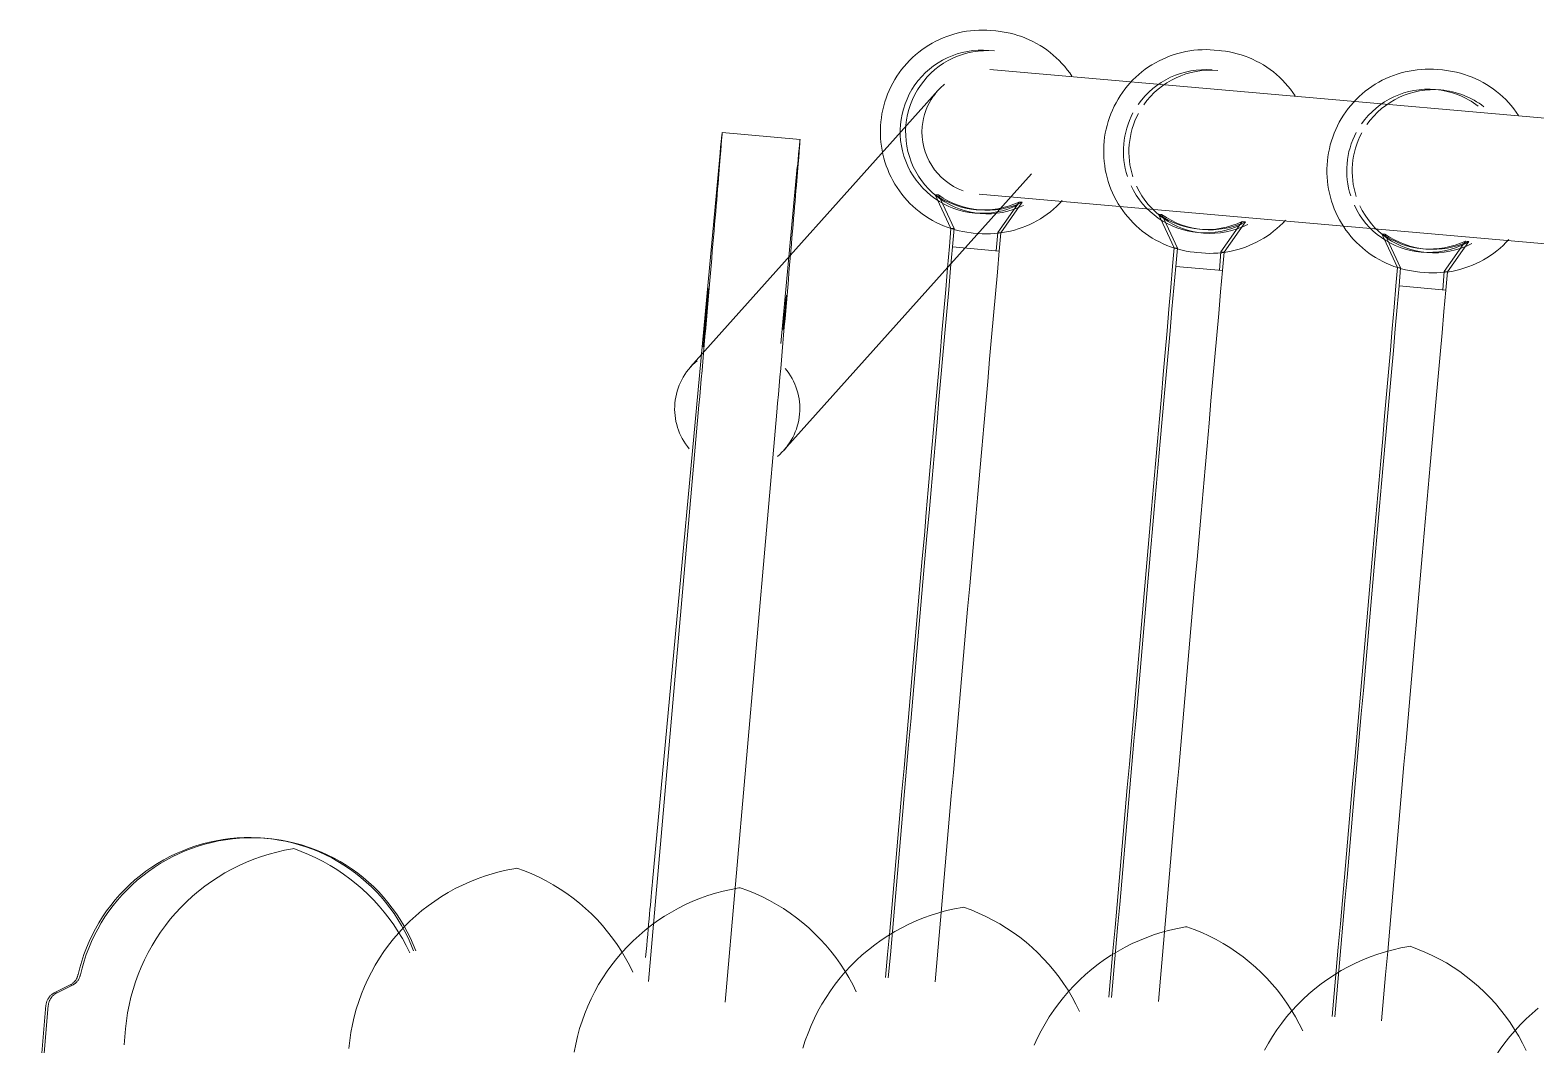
# Model space of a CAD drawing. Header units: millimetres. Extents: x 4237772 to 4686020, y -673 to 29459.
# Drawn here: x 4342215.6 to 4342311.8, y 16884.5 to 16949.3 of the extents above; entities that cross this region are included whole.
import ezdxf

# ---------------------------------------------------------------- set-up
doc = ezdxf.new("R2010")
doc.units = ezdxf.units.MM
doc.layers.add('Q-SPCQ', color=91, linetype='Continuous', lineweight=5)

# ---------------------------------------------------------------- blocks, each defined once
blk = doc.blocks.new('Static Line_Sayfa_Metal Deck_Pan Mount - Up to 15 _ pitch - Max 2 Users-1848787-SECTION - GRIDS C4-C5')
at = {"layer": 'Q-SPCQ'}
for p, q in [((4342277.321, 16949.295), (4342277.004, 16949.322)), ((4342291.594, 16948.046), (4342291.277, 16948.074)), ((4342462.492, 16930.585), (4342276.942, 16946.818)), ((4342305.867, 16946.797), (4342305.549, 16946.825)), ((4342273.631, 16945.499), (4342257.805, 16927.811)), ((4342264.802, 16942.359), (4342259.821, 16942.795)), ((4342259.647, 16941.032), (4342255.371, 16894.895)), ((4342263.581, 16929.298), (4342264.628, 16940.597)), ((4342263.767, 16922.477), (4342279.593, 16940.165)), ((4342274.45, 16936.669), (4342273.446, 16938.822)), ((4342273.446, 16938.822), (4342273.646, 16938.805)), ((4342273.646, 16938.805), (4342274.65, 16936.651)), ((4342276.245, 16938.849), (4342461.795, 16922.615)), ((4342278.802, 16938.354), (4342277.439, 16936.407)), ((4342277.639, 16936.39), (4342279.002, 16938.336)), ((4342278.802, 16938.354), (4342279.002, 16938.336)), ((4342288.723, 16935.42), (4342287.719, 16937.574)), ((4342287.719, 16937.574), (4342287.919, 16937.556)), ((4342287.919, 16937.556), (4342288.923, 16935.402)), ((4342274.348, 16935.501), (4342274.45, 16936.669)), ((4342274.45, 16936.669), (4342274.65, 16936.651)), ((4342274.65, 16936.651), (4342274.548, 16935.484)), ((4342275.871, 16936.372), (4342276.188, 16936.344)), ((4342277.439, 16936.407), (4342277.337, 16935.24)), ((4342277.439, 16936.407), (4342277.639, 16936.39)), ((4342277.537, 16935.222), (4342277.639, 16936.39)), ((4342293.075, 16937.105), (4342291.711, 16935.159)), ((4342291.912, 16935.141), (4342293.275, 16937.088)), ((4342293.075, 16937.105), (4342293.275, 16937.088)), ((4342274.548, 16935.484), (4342277.537, 16935.222)), ((4342288.621, 16934.253), (4342288.723, 16935.42)), ((4342288.723, 16935.42), (4342288.923, 16935.402)), ((4342302.996, 16934.171), (4342301.991, 16936.325)), ((4342301.991, 16936.325), (4342302.191, 16936.308)), ((4342302.191, 16936.308), (4342303.196, 16934.154)), ((4342307.347, 16935.856), (4342305.984, 16933.91)), ((4342306.184, 16933.892), (4342307.547, 16935.839)), ((4342307.347, 16935.856), (4342307.547, 16935.839)), ((4342288.923, 16935.402), (4342288.821, 16934.235)), ((4342290.144, 16935.123), (4342290.461, 16935.095)), ((4342291.711, 16935.159), (4342291.609, 16933.991)), ((4342291.711, 16935.159), (4342291.912, 16935.141)), ((4342291.809, 16933.974), (4342291.912, 16935.141)), ((4342288.821, 16934.235), (4342291.809, 16933.974)), ((4342302.893, 16933.004), (4342302.996, 16934.171)), ((4342302.996, 16934.171), (4342303.196, 16934.154)), ((4342303.196, 16934.154), (4342303.094, 16932.986)), ((4342304.416, 16933.874), (4342304.734, 16933.847)), ((4342305.984, 16933.91), (4342305.882, 16932.742)), ((4342305.984, 16933.91), (4342306.184, 16933.892)), ((4342306.082, 16932.725), (4342306.184, 16933.892)), ((4342303.094, 16932.986), (4342306.082, 16932.725)), ((4342255.116, 16888.517), (4342258.34, 16925.358)), ((4342263.32, 16924.922), (4342260.019, 16887.186)), ((4342218.11, 16888.268), (4342217.156, 16887.803)), ((4342218.261, 16888.255), (4342217.306, 16887.79)), ((4342216.598, 16886.991), (4342215.584, 16875.394)), ((4342216.748, 16886.978), (4342215.734, 16875.381)), ((4342221.688, 16885.483), (4342221.599, 16884.46))]:
    blk.add_line(p, q, dxfattribs=at)
at = {"layer": 'Q-SPCQ', "flags": 128}
for points in [[(4342277.004, 16949.322), (4342276.745, 16949.34), (4342276.485, 16949.347), (4342276.225, 16949.344), (4342275.965, 16949.33), (4342275.706, 16949.306), (4342275.449, 16949.271), (4342275.192, 16949.227), (4342274.938, 16949.172), (4342274.687, 16949.107), (4342274.438, 16949.032), (4342274.192, 16948.947), (4342273.95, 16948.852), (4342273.712, 16948.748), (4342273.478, 16948.634), (4342273.249, 16948.511), (4342273.025, 16948.379), (4342272.806, 16948.238), (4342272.594, 16948.089), (4342272.387, 16947.931), (4342272.187, 16947.765), (4342271.994, 16947.591), (4342271.808, 16947.409), (4342271.629, 16947.221), (4342271.458, 16947.025), (4342271.295, 16946.822), (4342271.14, 16946.614), (4342270.994, 16946.399), (4342270.856, 16946.178), (4342270.727, 16945.952), (4342270.608, 16945.721), (4342270.497, 16945.486), (4342270.396, 16945.246), (4342270.305, 16945.003), (4342270.224, 16944.756), (4342270.153, 16944.506), (4342270.091, 16944.253), (4342270.04, 16943.998), (4342269.999, 16943.742), (4342269.969, 16943.484), (4342269.948, 16943.224), (4342269.938, 16942.965), (4342269.939, 16942.705), (4342269.95, 16942.445), (4342269.971, 16942.186), (4342270.003, 16941.928), (4342270.045, 16941.671), (4342270.097, 16941.416), (4342270.159, 16941.164), (4342270.231, 16940.914), (4342270.314, 16940.668), (4342270.406, 16940.424), (4342270.507, 16940.185), (4342270.619, 16939.95), (4342270.739, 16939.72), (4342270.869, 16939.494), (4342271.007, 16939.274), (4342271.155, 16939.06), (4342271.31, 16938.852), (4342271.474, 16938.65), (4342271.646, 16938.455), (4342271.825, 16938.267), (4342272.012, 16938.086), (4342272.206, 16937.913), (4342272.407, 16937.748), (4342272.614, 16937.591), (4342272.827, 16937.442), (4342273.046, 16937.302), (4342273.271, 16937.171), (4342273.5, 16937.049), (4342273.735, 16936.936), (4342273.973, 16936.832), (4342274.216, 16936.739), (4342274.462, 16936.655), (4342274.711, 16936.581), (4342274.963, 16936.517), (4342275.217, 16936.463), (4342275.473, 16936.419), (4342275.731, 16936.386), (4342275.871, 16936.372)], [(4342282.185, 16946.392), (4342282.038, 16946.606), (4342281.882, 16946.815), (4342281.718, 16947.016), (4342281.546, 16947.212), (4342281.367, 16947.4), (4342281.18, 16947.58), (4342280.986, 16947.754), (4342280.785, 16947.919), (4342280.578, 16948.076), (4342280.365, 16948.225), (4342280.146, 16948.365), (4342279.921, 16948.496), (4342279.692, 16948.618), (4342279.458, 16948.731), (4342279.219, 16948.834), (4342278.977, 16948.928), (4342278.731, 16949.012), (4342278.481, 16949.086), (4342278.229, 16949.15), (4342277.975, 16949.204), (4342277.719, 16949.247), (4342277.461, 16949.281), (4342277.321, 16949.295)], [(4342291.277, 16948.074), (4342291.017, 16948.091), (4342290.757, 16948.098), (4342290.497, 16948.095), (4342290.238, 16948.081), (4342289.979, 16948.057), (4342289.721, 16948.023), (4342289.465, 16947.978), (4342289.211, 16947.923), (4342288.959, 16947.858), (4342288.71, 16947.783), (4342288.465, 16947.698), (4342288.222, 16947.604), (4342287.984, 16947.499), (4342287.751, 16947.386), (4342287.521, 16947.263), (4342287.298, 16947.131), (4342287.079, 16946.99), (4342286.866, 16946.84), (4342286.66, 16946.682), (4342286.46, 16946.516), (4342286.266, 16946.342), (4342286.08, 16946.161), (4342285.902, 16945.972), (4342285.731, 16945.776), (4342285.567, 16945.574), (4342285.413, 16945.365), (4342285.266, 16945.15), (4342285.129, 16944.929), (4342285, 16944.704), (4342284.88, 16944.473), (4342284.77, 16944.237), (4342284.669, 16943.998), (4342284.578, 16943.754), (4342284.497, 16943.507), (4342284.425, 16943.257), (4342284.364, 16943.005), (4342284.313, 16942.75), (4342284.272, 16942.493), (4342284.241, 16942.235), (4342284.221, 16941.976), (4342284.211, 16941.716), (4342284.212, 16941.456), (4342284.223, 16941.196), (4342284.244, 16940.937), (4342284.276, 16940.679), (4342284.317, 16940.422), (4342284.37, 16940.168), (4342284.432, 16939.915), (4342284.504, 16939.666), (4342284.586, 16939.419), (4342284.678, 16939.176), (4342284.78, 16938.937), (4342284.891, 16938.701), (4342285.012, 16938.471), (4342285.142, 16938.246), (4342285.28, 16938.026), (4342285.427, 16937.811), (4342285.583, 16937.603), (4342285.747, 16937.401), (4342285.919, 16937.206), (4342286.098, 16937.018), (4342286.285, 16936.837), (4342286.479, 16936.664), (4342286.68, 16936.499), (4342286.887, 16936.342), (4342287.1, 16936.193), (4342287.319, 16936.053), (4342287.543, 16935.922), (4342287.773, 16935.8), (4342288.007, 16935.687), (4342288.246, 16935.584), (4342288.488, 16935.49), (4342288.734, 16935.406), (4342288.984, 16935.332), (4342289.236, 16935.268), (4342289.49, 16935.214), (4342289.746, 16935.17), (4342290.004, 16935.137), (4342290.144, 16935.123)], [(4342296.458, 16945.143), (4342296.31, 16945.358), (4342296.155, 16945.566), (4342295.991, 16945.768), (4342295.819, 16945.963), (4342295.639, 16946.151), (4342295.453, 16946.332), (4342295.259, 16946.505), (4342295.058, 16946.67), (4342294.851, 16946.827), (4342294.638, 16946.976), (4342294.419, 16947.116), (4342294.194, 16947.247), (4342293.965, 16947.369), (4342293.73, 16947.482), (4342293.492, 16947.585), (4342293.249, 16947.679), (4342293.003, 16947.763), (4342292.754, 16947.837), (4342292.502, 16947.901), (4342292.248, 16947.955), (4342291.991, 16947.999), (4342291.734, 16948.032), (4342291.594, 16948.046)], [(4342305.549, 16946.825), (4342305.29, 16946.842), (4342305.03, 16946.85), (4342304.77, 16946.846), (4342304.51, 16946.833), (4342304.252, 16946.808), (4342303.994, 16946.774), (4342303.738, 16946.729), (4342303.484, 16946.674), (4342303.232, 16946.609), (4342302.983, 16946.534), (4342302.737, 16946.45), (4342302.495, 16946.355), (4342302.257, 16946.251), (4342302.023, 16946.137), (4342301.794, 16946.014), (4342301.57, 16945.882), (4342301.352, 16945.741), (4342301.139, 16945.591), (4342300.933, 16945.434), (4342300.732, 16945.267), (4342300.539, 16945.094), (4342300.353, 16944.912), (4342300.174, 16944.723), (4342300.003, 16944.527), (4342299.84, 16944.325), (4342299.685, 16944.116), (4342299.539, 16943.901), (4342299.401, 16943.681), (4342299.273, 16943.455), (4342299.153, 16943.224), (4342299.043, 16942.989), (4342298.942, 16942.749), (4342298.851, 16942.506), (4342298.769, 16942.259), (4342298.698, 16942.009), (4342298.637, 16941.756), (4342298.586, 16941.501), (4342298.545, 16941.244), (4342298.514, 16940.986), (4342298.494, 16940.727), (4342298.484, 16940.467), (4342298.484, 16940.207), (4342298.495, 16939.947), (4342298.517, 16939.688), (4342298.548, 16939.43), (4342298.59, 16939.174), (4342298.642, 16938.919), (4342298.705, 16938.667), (4342298.777, 16938.417), (4342298.859, 16938.17), (4342298.951, 16937.927), (4342299.053, 16937.688), (4342299.164, 16937.453), (4342299.285, 16937.222), (4342299.414, 16936.997), (4342299.553, 16936.777), (4342299.7, 16936.563), (4342299.856, 16936.355), (4342300.019, 16936.153), (4342300.191, 16935.958), (4342300.371, 16935.769), (4342300.558, 16935.589), (4342300.752, 16935.416), (4342300.952, 16935.25), (4342301.159, 16935.093), (4342301.373, 16934.944), (4342301.592, 16934.804), (4342301.816, 16934.673), (4342302.046, 16934.551), (4342302.28, 16934.438), (4342302.518, 16934.335), (4342302.761, 16934.241), (4342303.007, 16934.157), (4342303.256, 16934.083), (4342303.508, 16934.019), (4342303.763, 16933.965), (4342304.019, 16933.922), (4342304.277, 16933.888), (4342304.416, 16933.874)], [(4342310.73, 16943.895), (4342310.583, 16944.109), (4342310.427, 16944.317), (4342310.263, 16944.519), (4342310.092, 16944.714), (4342309.912, 16944.902), (4342309.725, 16945.083), (4342309.531, 16945.256), (4342309.331, 16945.421), (4342309.124, 16945.579), (4342308.91, 16945.727), (4342308.691, 16945.867), (4342308.467, 16945.998), (4342308.237, 16946.121), (4342308.003, 16946.233), (4342307.764, 16946.337), (4342307.522, 16946.43), (4342307.276, 16946.514), (4342307.027, 16946.588), (4342306.775, 16946.652), (4342306.52, 16946.706), (4342306.264, 16946.75), (4342306.006, 16946.783), (4342305.867, 16946.797)], [(4342276.188, 16936.344), (4342276.448, 16936.327), (4342276.707, 16936.32), (4342276.967, 16936.323), (4342277.227, 16936.337), (4342277.486, 16936.361), (4342277.744, 16936.395), (4342278, 16936.44), (4342278.254, 16936.495), (4342278.506, 16936.56), (4342278.754, 16936.635), (4342279, 16936.72), (4342279.242, 16936.814), (4342279.481, 16936.919), (4342279.714, 16937.032), (4342279.943, 16937.155), (4342280.167, 16937.287), (4342280.386, 16937.428), (4342280.598, 16937.578), (4342280.805, 16937.736), (4342281.005, 16937.902), (4342281.198, 16938.076), (4342281.384, 16938.257), (4342281.563, 16938.446)], [(4342290.461, 16935.095), (4342290.72, 16935.078), (4342290.98, 16935.071), (4342291.24, 16935.074), (4342291.5, 16935.088), (4342291.759, 16935.112), (4342292.016, 16935.146), (4342292.272, 16935.191), (4342292.527, 16935.246), (4342292.778, 16935.311), (4342293.027, 16935.386), (4342293.273, 16935.471), (4342293.515, 16935.566), (4342293.753, 16935.67), (4342293.987, 16935.784), (4342294.216, 16935.907), (4342294.44, 16936.039), (4342294.659, 16936.179), (4342294.871, 16936.329), (4342295.078, 16936.487), (4342295.278, 16936.653), (4342295.471, 16936.827), (4342295.657, 16937.008), (4342295.836, 16937.197)], [(4342304.734, 16933.847), (4342304.993, 16933.829), (4342305.253, 16933.822), (4342305.513, 16933.825), (4342305.772, 16933.839), (4342306.031, 16933.863), (4342306.289, 16933.898), (4342306.545, 16933.942), (4342306.799, 16933.997), (4342307.051, 16934.062), (4342307.3, 16934.137), (4342307.546, 16934.222), (4342307.788, 16934.317), (4342308.026, 16934.421), (4342308.26, 16934.535), (4342308.489, 16934.658), (4342308.713, 16934.79), (4342308.931, 16934.931), (4342309.144, 16935.08), (4342309.35, 16935.238), (4342309.551, 16935.404), (4342309.744, 16935.578), (4342309.93, 16935.76), (4342310.109, 16935.948)], [(4342218.648, 16888.948), (4342218.755, 16889.384), (4342218.88, 16889.815), (4342219.021, 16890.242), (4342219.18, 16890.662), (4342219.355, 16891.075), (4342219.547, 16891.481), (4342219.755, 16891.88), (4342219.979, 16892.269), (4342220.218, 16892.649), (4342220.472, 16893.02), (4342220.74, 16893.38), (4342221.023, 16893.729), (4342221.32, 16894.066), (4342221.629, 16894.391), (4342221.952, 16894.704), (4342222.287, 16895.003), (4342222.633, 16895.289), (4342222.991, 16895.561), (4342223.359, 16895.818), (4342223.737, 16896.06), (4342224.125, 16896.287), (4342224.521, 16896.498), (4342224.926, 16896.694), (4342225.338, 16896.873), (4342225.756, 16897.035), (4342226.181, 16897.18), (4342226.612, 16897.309), (4342227.047, 16897.42), (4342227.486, 16897.513), (4342227.929, 16897.589), (4342228.374, 16897.647), (4342228.822, 16897.687), (4342229.27, 16897.71), (4342229.719, 16897.714), (4342230.168, 16897.7), (4342230.582, 16897.672)], [(4342218.798, 16888.935), (4342218.905, 16889.371), (4342219.03, 16889.802), (4342219.171, 16890.229), (4342219.33, 16890.649), (4342219.506, 16891.062), (4342219.697, 16891.468), (4342219.905, 16891.867), (4342220.129, 16892.256), (4342220.368, 16892.636), (4342220.622, 16893.007), (4342220.89, 16893.367), (4342221.173, 16893.716), (4342221.47, 16894.053), (4342221.779, 16894.378), (4342222.102, 16894.691), (4342222.437, 16894.99), (4342222.783, 16895.276), (4342223.141, 16895.548), (4342223.509, 16895.805), (4342223.887, 16896.047), (4342224.275, 16896.274), (4342224.671, 16896.485), (4342225.076, 16896.681), (4342225.488, 16896.859), (4342225.907, 16897.022), (4342226.331, 16897.167), (4342226.762, 16897.295), (4342227.197, 16897.406), (4342227.636, 16897.5), (4342228.079, 16897.576), (4342228.524, 16897.634), (4342228.972, 16897.674), (4342229.42, 16897.696), (4342229.87, 16897.701), (4342230.318, 16897.687), (4342230.733, 16897.659)], [(4342221.688, 16885.483), (4342221.743, 16885.992), (4342221.818, 16886.498), (4342221.914, 16887.001), (4342222.029, 16887.5), (4342222.164, 16887.994), (4342222.319, 16888.481), (4342222.493, 16888.963), (4342222.686, 16889.437), (4342222.898, 16889.902), (4342223.129, 16890.359), (4342223.378, 16890.807), (4342223.644, 16891.244), (4342223.927, 16891.67), (4342224.228, 16892.084), (4342224.545, 16892.486), (4342224.877, 16892.875), (4342225.225, 16893.251), (4342225.588, 16893.612), (4342225.964, 16893.958), (4342226.355, 16894.29), (4342226.758, 16894.605), (4342227.173, 16894.904), (4342227.6, 16895.186), (4342228.039, 16895.45), (4342228.487, 16895.697), (4342228.945, 16895.926), (4342229.411, 16896.136), (4342229.886, 16896.328), (4342230.368, 16896.5), (4342230.856, 16896.653), (4342231.35, 16896.787), (4342231.849, 16896.9), (4342232.353, 16896.993), (4342232.434, 16897.007)], [(4342230.582, 16897.672), (4342231.029, 16897.624), (4342231.473, 16897.558), (4342231.915, 16897.474), (4342232.352, 16897.373), (4342232.785, 16897.254), (4342233.213, 16897.118), (4342233.636, 16896.966), (4342234.052, 16896.796), (4342234.46, 16896.61), (4342234.861, 16896.408), (4342235.254, 16896.189), (4342235.638, 16895.956), (4342236.011, 16895.707), (4342236.375, 16895.443), (4342236.728, 16895.165), (4342237.069, 16894.873), (4342237.399, 16894.568), (4342237.716, 16894.25), (4342238.02, 16893.919), (4342238.31, 16893.577), (4342238.587, 16893.223), (4342238.849, 16892.858), (4342239.097, 16892.484), (4342239.329, 16892.099), (4342239.546, 16891.706), (4342239.746, 16891.304), (4342239.931, 16890.895), (4342240.099, 16890.478)], [(4342230.733, 16897.659), (4342231.179, 16897.611), (4342231.623, 16897.545), (4342232.065, 16897.461), (4342232.502, 16897.36), (4342232.935, 16897.241), (4342233.364, 16897.105), (4342233.786, 16896.952), (4342234.202, 16896.783), (4342234.61, 16896.597), (4342235.011, 16896.394), (4342235.404, 16896.176), (4342235.788, 16895.943), (4342236.162, 16895.694), (4342236.525, 16895.43), (4342236.878, 16895.152), (4342237.219, 16894.86), (4342237.549, 16894.555), (4342237.866, 16894.237), (4342238.17, 16893.906), (4342238.46, 16893.564), (4342238.737, 16893.21), (4342238.999, 16892.845), (4342239.247, 16892.47), (4342239.479, 16892.086), (4342239.696, 16891.693), (4342239.897, 16891.291), (4342240.081, 16890.881), (4342240.249, 16890.465)], [(4342232.434, 16897.007), (4342232.915, 16896.83), (4342233.388, 16896.635), (4342233.853, 16896.421), (4342234.308, 16896.188), (4342234.755, 16895.938), (4342235.191, 16895.67), (4342235.615, 16895.384), (4342236.029, 16895.082), (4342236.429, 16894.763), (4342236.817, 16894.429), (4342237.191, 16894.08), (4342237.55, 16893.716), (4342237.895, 16893.337), (4342238.225, 16892.946), (4342238.538, 16892.541), (4342238.835, 16892.124), (4342239.115, 16891.696), (4342239.378, 16891.257), (4342239.623, 16890.807), (4342239.85, 16890.349)], [(4342235.961, 16884.235), (4342236.016, 16884.743), (4342236.091, 16885.25), (4342236.186, 16885.753), (4342236.302, 16886.251), (4342236.437, 16886.745), (4342236.592, 16887.233), (4342236.766, 16887.714), (4342236.959, 16888.188), (4342237.171, 16888.654), (4342237.402, 16889.111), (4342237.65, 16889.558), (4342237.917, 16889.995), (4342238.2, 16890.421), (4342238.501, 16890.836), (4342238.817, 16891.238), (4342239.15, 16891.627), (4342239.498, 16892.002), (4342239.86, 16892.363), (4342240.237, 16892.71), (4342240.627, 16893.041), (4342241.031, 16893.356), (4342241.446, 16893.655), (4342241.873, 16893.937), (4342242.311, 16894.202), (4342242.76, 16894.449), (4342243.217, 16894.677), (4342243.684, 16894.888), (4342244.159, 16895.079), (4342244.64, 16895.252), (4342245.129, 16895.405), (4342245.623, 16895.538), (4342246.122, 16895.651), (4342246.625, 16895.745), (4342246.707, 16895.758)], [(4342246.707, 16895.758), (4342247.187, 16895.582), (4342247.66, 16895.386), (4342248.125, 16895.172), (4342248.581, 16894.94), (4342249.027, 16894.689), (4342249.463, 16894.421), (4342249.888, 16894.135), (4342250.301, 16893.833), (4342250.702, 16893.515), (4342251.09, 16893.181), (4342251.463, 16892.831), (4342251.823, 16892.467), (4342252.168, 16892.089), (4342252.497, 16891.697), (4342252.811, 16891.292), (4342253.108, 16890.876), (4342253.388, 16890.447), (4342253.651, 16890.008), (4342253.896, 16889.559), (4342254.123, 16889.1)], [(4342250.364, 16884.001), (4342250.459, 16884.504), (4342250.574, 16885.003), (4342250.709, 16885.496), (4342250.864, 16885.984), (4342251.038, 16886.465), (4342251.232, 16886.939), (4342251.444, 16887.405), (4342251.674, 16887.862), (4342251.923, 16888.309), (4342252.189, 16888.746), (4342252.473, 16889.172), (4342252.773, 16889.587), (4342253.09, 16889.989), (4342253.423, 16890.378), (4342253.77, 16890.753), (4342254.133, 16891.115), (4342254.51, 16891.461), (4342254.9, 16891.792), (4342255.303, 16892.107), (4342255.719, 16892.406), (4342256.146, 16892.688), (4342256.584, 16892.953), (4342257.032, 16893.2), (4342257.49, 16893.429), (4342257.957, 16893.639), (4342258.431, 16893.831), (4342258.913, 16894.003), (4342259.402, 16894.156), (4342259.896, 16894.289), (4342260.395, 16894.403), (4342260.898, 16894.496), (4342260.98, 16894.509)], [(4342260.98, 16894.509), (4342261.46, 16894.333), (4342261.933, 16894.138), (4342262.398, 16893.924), (4342262.854, 16893.691), (4342263.3, 16893.44), (4342263.736, 16893.172), (4342264.161, 16892.887), (4342264.574, 16892.585), (4342264.975, 16892.266), (4342265.362, 16891.932), (4342265.736, 16891.582), (4342266.096, 16891.218), (4342266.441, 16890.84), (4342266.77, 16890.448), (4342267.083, 16890.044), (4342267.381, 16889.627), (4342267.661, 16889.199), (4342267.923, 16888.759), (4342268.168, 16888.31), (4342268.395, 16887.851)], [(4342264.982, 16884.247), (4342265.137, 16884.735), (4342265.311, 16885.217), (4342265.504, 16885.69), (4342265.717, 16886.156), (4342265.947, 16886.613), (4342266.196, 16887.061), (4342266.462, 16887.498), (4342266.746, 16887.924), (4342267.046, 16888.338), (4342267.363, 16888.74), (4342267.695, 16889.129), (4342268.043, 16889.505), (4342268.406, 16889.866), (4342268.782, 16890.212), (4342269.173, 16890.543), (4342269.576, 16890.859), (4342269.991, 16891.157), (4342270.419, 16891.439), (4342270.857, 16891.704), (4342271.305, 16891.951), (4342271.763, 16892.18), (4342272.229, 16892.39), (4342272.704, 16892.582), (4342273.186, 16892.754), (4342273.674, 16892.907), (4342274.168, 16893.041), (4342274.668, 16893.154), (4342275.171, 16893.247), (4342275.252, 16893.261)], [(4342275.252, 16893.261), (4342275.733, 16893.084), (4342276.206, 16892.889), (4342276.671, 16892.675), (4342277.127, 16892.442), (4342277.573, 16892.192), (4342278.009, 16891.923), (4342278.434, 16891.638), (4342278.847, 16891.336), (4342279.247, 16891.017), (4342279.635, 16890.683), (4342280.009, 16890.334), (4342280.369, 16889.97), (4342280.713, 16889.591), (4342281.043, 16889.2), (4342281.356, 16888.795), (4342281.653, 16888.378), (4342281.933, 16887.95), (4342282.196, 16887.511), (4342282.441, 16887.061), (4342282.668, 16886.602)], [(4342279.777, 16884.442), (4342279.989, 16884.908), (4342280.22, 16885.365), (4342280.468, 16885.812), (4342280.735, 16886.249), (4342281.018, 16886.675), (4342281.319, 16887.089), (4342281.635, 16887.491), (4342281.968, 16887.88), (4342282.316, 16888.256), (4342282.678, 16888.617), (4342283.055, 16888.964), (4342283.445, 16889.295), (4342283.849, 16889.61), (4342284.264, 16889.909), (4342284.691, 16890.191), (4342285.129, 16890.455), (4342285.578, 16890.702), (4342286.035, 16890.931), (4342286.502, 16891.142), (4342286.977, 16891.333), (4342287.459, 16891.506), (4342287.947, 16891.658), (4342288.441, 16891.792), (4342288.94, 16891.905), (4342289.443, 16891.999), (4342289.525, 16892.012)], [(4342289.525, 16892.012), (4342290.005, 16891.836), (4342290.478, 16891.64), (4342290.943, 16891.426), (4342291.399, 16891.194), (4342291.846, 16890.943), (4342292.281, 16890.675), (4342292.706, 16890.389), (4342293.119, 16890.087), (4342293.52, 16889.769), (4342293.908, 16889.434), (4342294.282, 16889.085), (4342294.641, 16888.721), (4342294.986, 16888.343), (4342295.315, 16887.951), (4342295.629, 16887.546), (4342295.926, 16887.129), (4342296.206, 16886.701), (4342296.469, 16886.262), (4342296.714, 16885.813), (4342296.941, 16885.354)], [(4342294.492, 16884.116), (4342294.741, 16884.563), (4342295.007, 16885), (4342295.291, 16885.426), (4342295.591, 16885.841), (4342295.908, 16886.243), (4342296.241, 16886.632), (4342296.589, 16887.007), (4342296.951, 16887.368), (4342297.328, 16887.715), (4342297.718, 16888.046), (4342298.121, 16888.361), (4342298.537, 16888.66), (4342298.964, 16888.942), (4342299.402, 16889.207), (4342299.85, 16889.454), (4342300.308, 16889.683), (4342300.775, 16889.893), (4342301.249, 16890.084), (4342301.731, 16890.257), (4342302.22, 16890.41), (4342302.714, 16890.543), (4342303.213, 16890.657), (4342303.716, 16890.75), (4342303.798, 16890.763)], [(4342303.798, 16890.763), (4342304.278, 16890.587), (4342304.751, 16890.392), (4342305.216, 16890.177), (4342305.672, 16889.945), (4342306.118, 16889.694), (4342306.554, 16889.426), (4342306.979, 16889.141), (4342307.392, 16888.838), (4342307.793, 16888.52), (4342308.18, 16888.186), (4342308.554, 16887.836), (4342308.914, 16887.472), (4342309.259, 16887.094), (4342309.588, 16886.702), (4342309.902, 16886.298), (4342310.199, 16885.881), (4342310.479, 16885.452), (4342310.742, 16885.013), (4342310.987, 16884.564), (4342311.213, 16884.105)], [(4342307.325, 16877.991), (4342307.379, 16878.5), (4342307.455, 16879.006), (4342307.55, 16879.509), (4342307.665, 16880.008), (4342307.8, 16880.501), (4342307.955, 16880.989), (4342308.129, 16881.47), (4342308.323, 16881.944), (4342308.535, 16882.41), (4342308.765, 16882.867), (4342309.014, 16883.314), (4342309.28, 16883.752), (4342309.564, 16884.178), (4342309.864, 16884.592), (4342310.181, 16884.994), (4342310.513, 16885.383), (4342310.861, 16885.759), (4342311.224, 16886.12), (4342311.601, 16886.466), (4342311.991, 16886.797)], [(4342218.11, 16888.268), (4342218.146, 16888.287), (4342218.181, 16888.306), (4342218.215, 16888.327), (4342218.248, 16888.35), (4342218.28, 16888.373), (4342218.312, 16888.398), (4342218.342, 16888.424), (4342218.371, 16888.452), (4342218.399, 16888.48), (4342218.426, 16888.51), (4342218.452, 16888.541), (4342218.476, 16888.572), (4342218.499, 16888.605), (4342218.521, 16888.638), (4342218.541, 16888.673), (4342218.56, 16888.708), (4342218.578, 16888.744), (4342218.594, 16888.78), (4342218.609, 16888.818), (4342218.622, 16888.855), (4342218.634, 16888.894), (4342218.644, 16888.932), (4342218.648, 16888.948)], [(4342218.261, 16888.255), (4342218.296, 16888.273), (4342218.331, 16888.293), (4342218.365, 16888.314), (4342218.398, 16888.337), (4342218.43, 16888.36), (4342218.462, 16888.385), (4342218.492, 16888.411), (4342218.521, 16888.439), (4342218.549, 16888.467), (4342218.576, 16888.497), (4342218.602, 16888.528), (4342218.626, 16888.559), (4342218.649, 16888.592), (4342218.671, 16888.625), (4342218.692, 16888.66), (4342218.711, 16888.695), (4342218.728, 16888.731), (4342218.744, 16888.767), (4342218.759, 16888.805), (4342218.772, 16888.842), (4342218.784, 16888.881), (4342218.794, 16888.919), (4342218.798, 16888.935)], [(4342216.598, 16886.991), (4342216.603, 16887.031), (4342216.608, 16887.071), (4342216.616, 16887.11), (4342216.625, 16887.149), (4342216.635, 16887.187), (4342216.648, 16887.226), (4342216.661, 16887.263), (4342216.676, 16887.3), (4342216.693, 16887.337), (4342216.711, 16887.372), (4342216.73, 16887.407), (4342216.751, 16887.441), (4342216.773, 16887.475), (4342216.797, 16887.507), (4342216.822, 16887.539), (4342216.848, 16887.569), (4342216.875, 16887.598), (4342216.903, 16887.626), (4342216.932, 16887.654), (4342216.963, 16887.679), (4342216.994, 16887.704), (4342217.027, 16887.727), (4342217.06, 16887.749), (4342217.095, 16887.77), (4342217.13, 16887.789), (4342217.156, 16887.803)], [(4342216.748, 16886.978), (4342216.753, 16887.018), (4342216.759, 16887.057), (4342216.766, 16887.097), (4342216.775, 16887.136), (4342216.786, 16887.174), (4342216.798, 16887.212), (4342216.811, 16887.25), (4342216.826, 16887.287), (4342216.843, 16887.323), (4342216.861, 16887.359), (4342216.88, 16887.394), (4342216.901, 16887.428), (4342216.923, 16887.462), (4342216.947, 16887.494), (4342216.972, 16887.525), (4342216.998, 16887.556), (4342217.025, 16887.585), (4342217.053, 16887.613), (4342217.083, 16887.64), (4342217.113, 16887.666), (4342217.145, 16887.691), (4342217.177, 16887.714), (4342217.21, 16887.736), (4342217.245, 16887.757), (4342217.28, 16887.776), (4342217.306, 16887.79)]]:
    blk.add_lwpolyline(points, dxfattribs=at)
at = {"layer": 'Q-SPCQ'}
for centre, major_axis, ratio, start_param, end_param in [((4342276.421, 16942.849), (0.455, 5.199), 0.999997, 6.283184, 9.424777), ((4342276.771, 16942.818), (0.455, 5.199), 0.999997, 0.000001, 3.141594), ((4342290.694, 16941.6), (0.455, 5.199), 0.999997, 0.000001, 1.047199), ((4342291.044, 16941.569), (0.455, 5.199), 0.999997, 0.000012, 1.04721), ((4342276.594, 16942.833), (0.349, 3.985), 0.999997, 1.047172, 1.57077), ((4342276.612, 16942.832), (0.349, 3.985), 0.999997, 0.785411, 1.04721), ((4342304.966, 16940.351), (0.455, 5.199), 0.999997, 0.000001, 1.047199), ((4342305.317, 16940.321), (0.455, 5.199), 0.999997, 0.000012, 1.04721), ((4342304.966, 16940.351), (0.455, 5.199), 0.999997, 5.711579, 6.283179), ((4342305.317, 16940.321), (0.455, 5.199), 0.999997, 5.711283, 6.283189), ((4342258.296, 16925.362), (1.525, 17.433), 0.002511, 4.712389, 6.736971), ((4342263.277, 16924.926), (1.525, 17.433), 0.002511, 4.712389, 6.736971), ((4342276.594, 16942.833), (0.349, 3.985), 0.999997, 1.57081, 2.879807), ((4342290.694, 16941.6), (0.455, 5.199), 0.999997, 1.169526, 1.97211), ((4342291.044, 16941.569), (0.455, 5.199), 0.999997, 1.169492, 1.972077), ((4342304.966, 16940.351), (0.455, 5.199), 0.999997, 1.169499, 1.972084), ((4342305.317, 16940.321), (0.455, 5.199), 0.999997, 1.169493, 1.972077), ((4342290.694, 16941.6), (0.455, 5.199), 0.999997, 2.094442, 3.14164), ((4342291.044, 16941.569), (0.455, 5.199), 0.999997, 2.094396, 3.141594), ((4342276.525, 16943.178), (0.465, 5.314), 0.999997, 2.613429, 3.669763), ((4342276.726, 16943.161), (0.465, 5.314), 0.999997, 2.613447, 3.66978), ((4342276.421, 16942.849), (0.455, 5.199), 0.999997, 3.141568, 3.688278), ((4342276.771, 16942.818), (0.455, 5.199), 0.999997, 3.141624, 3.688639), ((4342290.798, 16941.929), (0.465, 5.314), 0.999997, 2.613429, 3.669763), ((4342290.998, 16941.912), (0.465, 5.314), 0.999997, 2.613408, 3.669742), ((4342304.966, 16940.351), (0.455, 5.199), 0.999997, 2.094403, 3.1416), ((4342305.317, 16940.321), (0.455, 5.199), 0.999997, 2.094397, 3.141594), ((4342290.694, 16941.6), (0.455, 5.199), 0.999997, 3.14162, 3.700775), ((4342291.044, 16941.569), (0.455, 5.199), 0.999997, 3.141585, 3.701046), ((4342271.489, 16904.633), (6.101, 69.734), 0.002511, 4.482998, 5.171172), ((4342272.003, 16904.588), (6.101, 69.734), 0.002511, 1.112013, 1.800188), ((4342305.071, 16940.681), (0.465, 5.314), 0.999997, 2.613418, 3.669751), ((4342305.271, 16940.663), (0.465, 5.314), 0.999997, 2.613447, 3.669781), ((4342304.966, 16940.351), (0.455, 5.199), 0.999997, 3.141622, 3.713223), ((4342305.317, 16940.321), (0.455, 5.199), 0.999997, 3.141578, 3.713484), ((4342274.992, 16904.327), (6.101, 69.734), 0.002511, 1.112013, 1.800188), ((4342285.762, 16903.384), (6.101, 69.734), 0.002511, 4.482998, 5.171172), ((4342286.276, 16903.339), (6.101, 69.734), 0.002511, 1.112013, 1.800188), ((4342289.265, 16903.078), (6.101, 69.734), 0.002511, 1.112013, 1.800188), ((4342258.296, 16925.362), (0.654, 7.471), 0.002511, 5.235988, 7.330383), ((4342300.035, 16902.136), (6.101, 69.734), 0.002511, 4.482998, 5.171172), ((4342300.549, 16902.091), (6.101, 69.734), 0.002511, 1.112013, 1.800188), ((4342303.537, 16901.829), (6.101, 69.734), 0.002511, 1.112013, 1.800188), ((4342263.277, 16924.926), (0.654, 7.471), 0.002511, 5.497787, 7.068583), ((4342260.786, 16925.144), (0.349, 3.985), 0.999997, 0.785409, 1.570807), ((4342260.786, 16925.144), (0.349, 3.985), 0.999997, 4.712397, 5.497795), ((4342260.786, 16925.144), (0.349, 3.985), 0.999997, 1.57078, 2.356179), ((4342260.786, 16925.144), (0.349, 3.985), 0.999997, 3.926998, 4.712397), ((4342254.02, 16879.224), (1.525, 17.433), 0.002511, 0.453786, 0.90059)]:
    blk.add_ellipse(centre, major_axis=major_axis, ratio=ratio, start_param=start_param, end_param=end_param, dxfattribs=at)

msp = doc.modelspace()

# ---------------------------------------------------------------- block references
at = {"layer": 'Q-SPCQ'}
msp.add_blockref('Static Line_Sayfa_Metal Deck_Pan Mount - Up to 15 _ pitch - Max 2 Users-1848787-SECTION - GRIDS C4-C5', (0, 0), dxfattribs=at)

doc.saveas('drawing.dxf')
